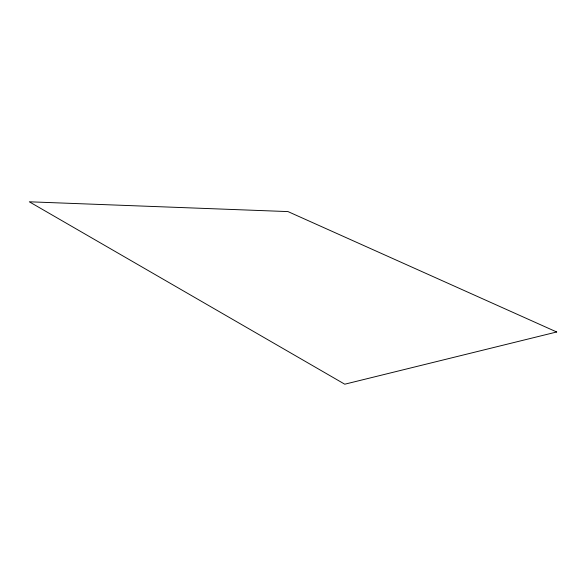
<?xml version="1.0" encoding="UTF-8"?>
<svg xmlns="http://www.w3.org/2000/svg" width="586" height="586" viewBox="0 0 586 586"><rect width="100%" height="100%" fill="white"/><g stroke="black" fill="none" stroke-linecap="round" stroke-linejoin="round"><path stroke-width="0.88" d="M556.7 331.984L344.758 384.204L29.3 201.796L287.997 211.59L556.7 331.984"/></g></svg>
